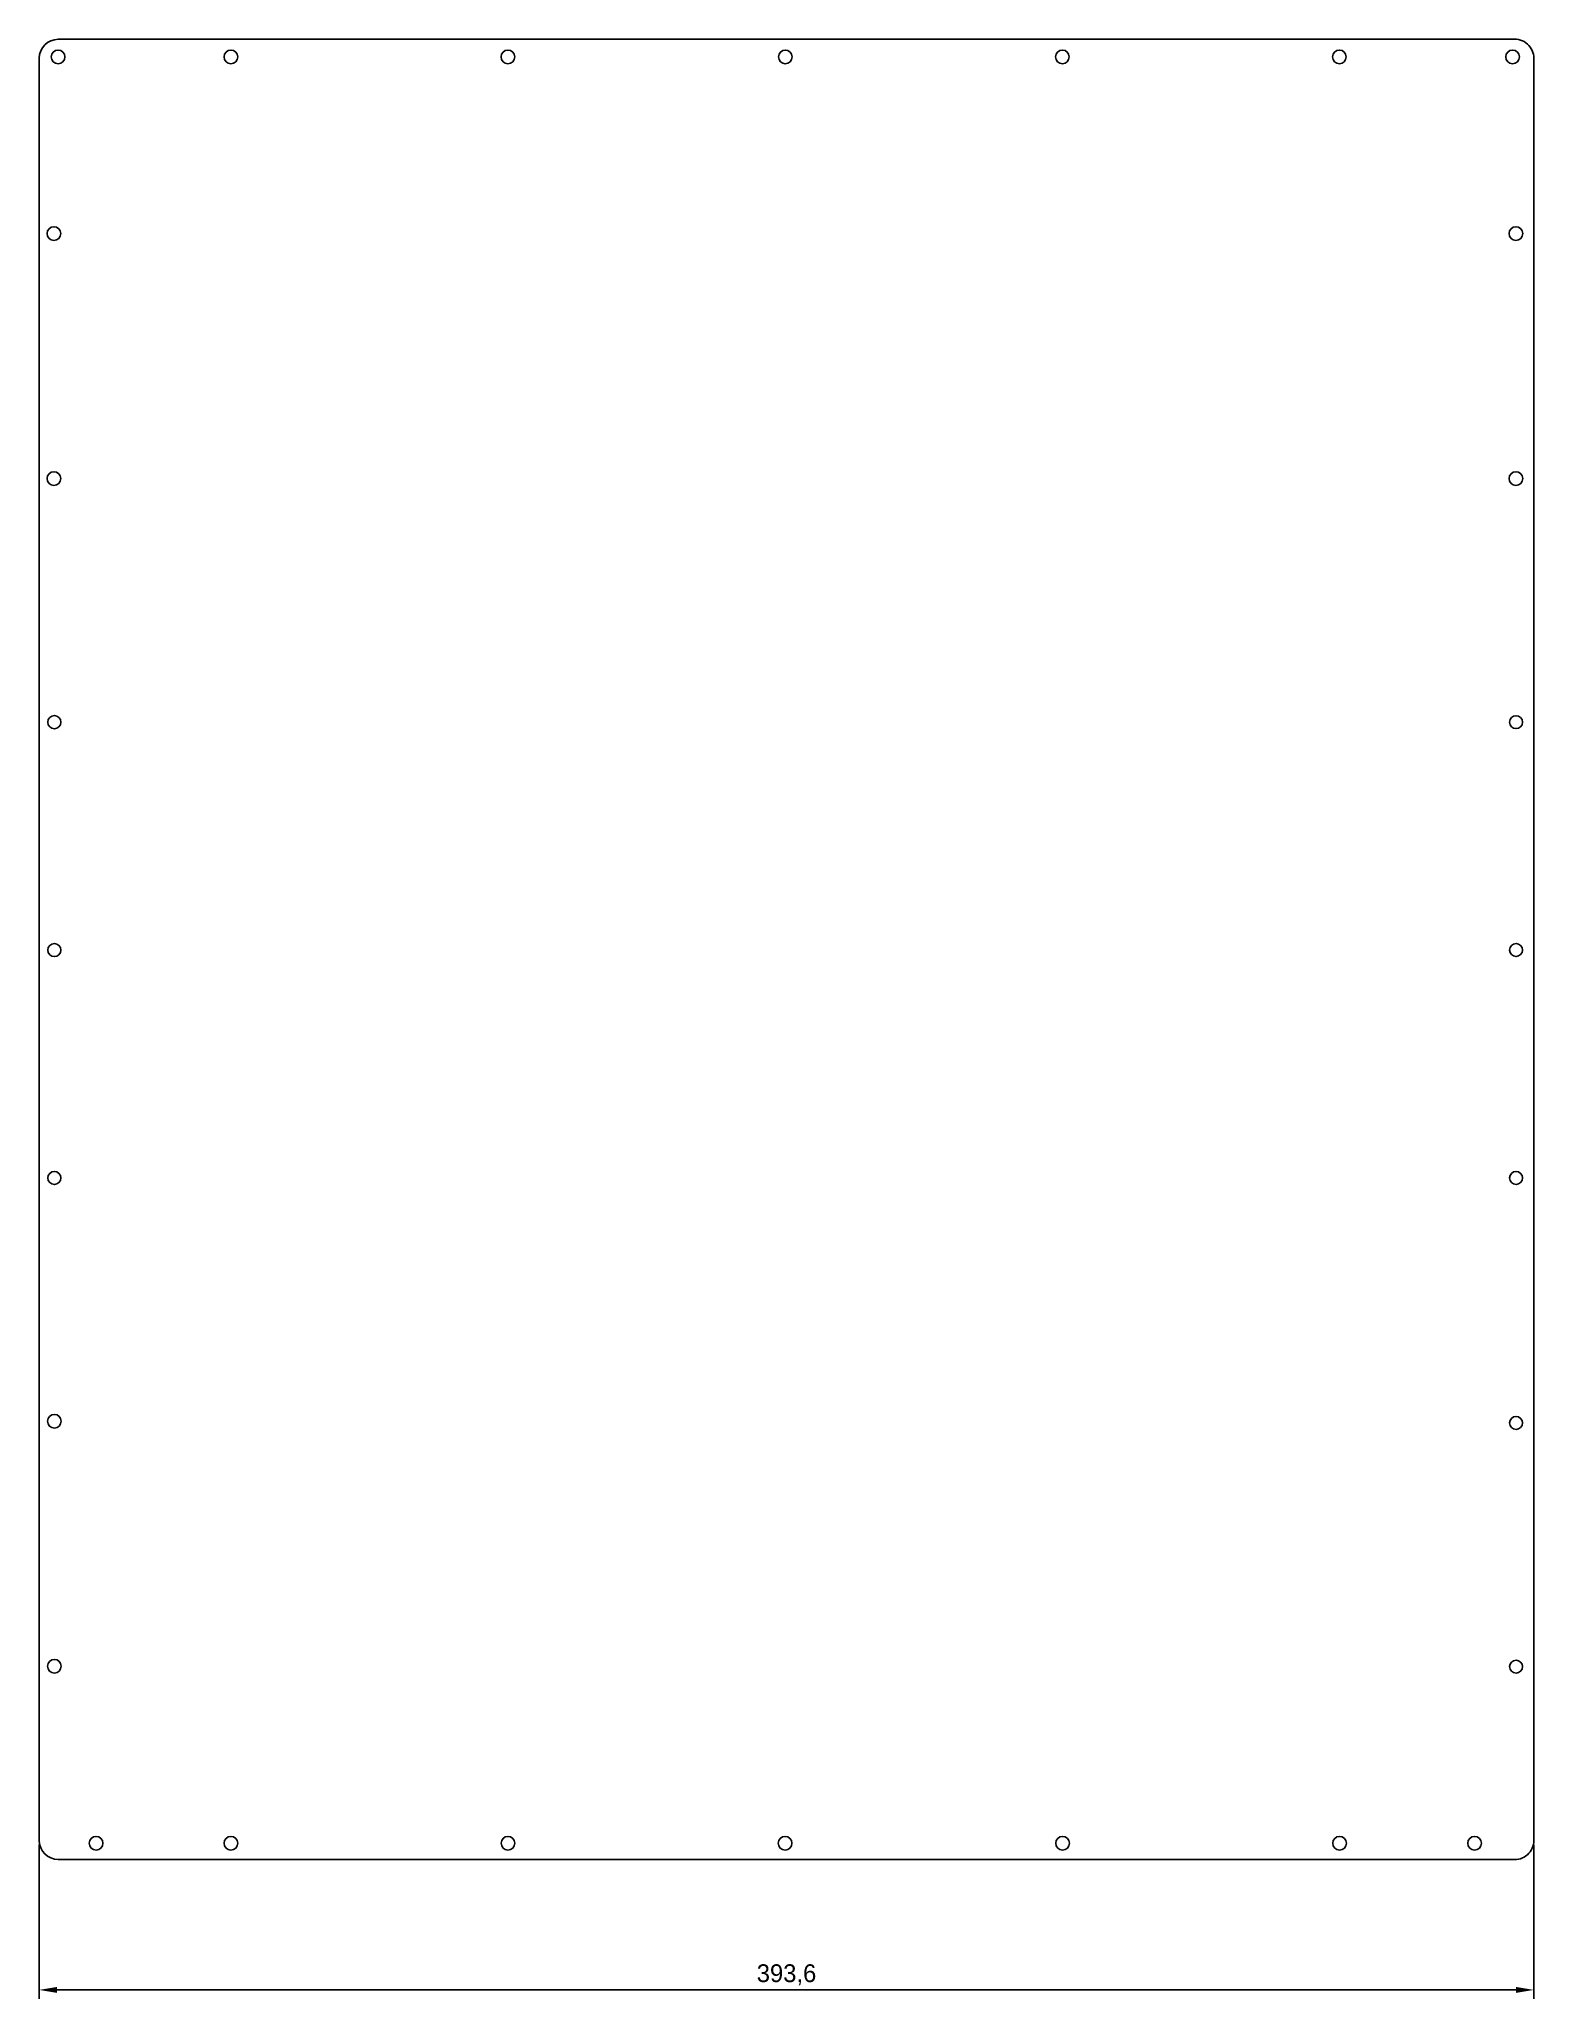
# Model space of a CAD drawing. Header units: millimetres. Extents: x 1217 to 1611, y 93 to 609.
import ezdxf

# ---------------------------------------------------------------- set-up
doc = ezdxf.new("R2010")
doc.units = ezdxf.units.MM
doc.layers.add('Dimensions', color=7, linetype='Continuous')
doc.layers.add('Sketch 08', color=7, linetype='Continuous')
doc.dimstyles.new('ISO-25', dxfattribs={"dimtxt": 2.5, "dimasz": 2.5, "dimexe": 1.25, "dimexo": 0.625, "dimtad": 1, "dimtxsty": 'Standard', "dimcen": 2.5, "dimadec": 0, "dimazin": 0, "dimtfac": 1, "dimtmove": 0, "dimatfit": 3, "dimfxl": 1, "dimarcsym": 0})

# ---------------------------------------------------------------- blocks, each defined once
blk = doc.blocks.new('*D1')
at = {"layer": 'Defpoints', "color": 0}
for p in [(1217.01, 135.14), (1610.61, 135.14), (1217.01, 95.78)]:
    blk.add_point(p, dxfattribs=at)
at = {"layer": 'Dimensions', "color": 140, "lineweight": -2}
for p, q in [((1217.01, 133.97), (1217.01, 93.44)), ((1610.61, 133.97), (1610.61, 93.44)), ((1605.92, 95.78), (1221.69, 95.78))]:
    blk.add_line(p, q, dxfattribs=at)
at = {"layer": 'Dimensions', "color": 140}
for points in [[(1221.69, 96.56), (1221.69, 95), (1217.01, 95.78)], [(1605.92, 95), (1605.92, 96.56), (1610.61, 95.78)]]:
    blk.add_solid(points, dxfattribs=at)
at = {"layer": 'Dimensions', "color": 140, "insert": (1413.81, 99.74), "char_height": 4.686, "attachment_point": 5}
blk.add_mtext('393,6', dxfattribs=at)

msp = doc.modelspace()

# ---------------------------------------------------------------- linework, layer by layer
at = {"layer": 'Sketch 08'}
for p, q in [((1222.0083, 609.34, 293), (1605.0083, 609.34, 293)), ((1217.0083, 135.14, 293), (1217.0083, 604.34, 293)), ((1610.6083, 604.34, 293), (1610.6083, 135.14, 293)), ((1605.0083, 130.14, 293), (1222.0083, 130.14, 293))]:
    msp.add_line(p, q, dxfattribs=at)
for centre, radius in [((1221.9999, 604.7, 293), 1.8), ((1267.5, 604.7, 293), 1.8), ((1340.45, 604.7, 293), 1.8), ((1413.5, 604.7, 293), 1.8), ((1486.45, 604.7, 293), 1.8), ((1559.4, 604.7, 293), 1.8), ((1605, 604.7, 293), 1.8), ((1220.9, 558.2, 293), 1.8), ((1605.9, 558.2, 293), 1.8), ((1220.9, 493.7, 293), 1.8), ((1605.9, 493.7, 293), 1.8), ((1221, 429.5516, 293), 1.7205), ((1605.9386, 429.5601, 293), 1.7), ((1221, 369.5516, 293), 1.7205), ((1605.9386, 369.5601, 293), 1.7), ((1221, 309.5516, 293), 1.7205), ((1605.9386, 309.5601, 293), 1.7), ((1221, 245.5, 293), 1.8), ((1605.9386, 245.0601, 293), 1.7), ((1221, 181, 293), 1.8), ((1605.9386, 180.8875, 293), 1.7), ((1232.01, 134.4, 293), 1.8), ((1267.5097, 134.3993, 293), 1.8), ((1340.4597, 134.3993, 293), 1.8), ((1413.4562, 134.3993, 293), 1.8), ((1486.4967, 134.3993, 293), 1.8), ((1559.4467, 134.3993, 293), 1.8), ((1595.0163, 134.3993, 293), 1.8)]:
    msp.add_circle(centre, radius, dxfattribs=at)
for centre, start, end in [((1222.0083, 604.34, 293), 90, 180), ((1605.6084, 604.3761, 293), 359.58579, 96.893611), ((1222.0083, 135.14, 293), 180, 270), ((1605.6084, 135.1039, 293), 263.106389, 0.41421)]:
    msp.add_arc(centre, 5, start, end, dxfattribs=at)

# ---------------------------------------------------------------- dimensions: what is measured, and where the dimension line sits
at = {"layer": 'Dimensions'}
dim = msp.add_linear_dim(base=(1217.0083, 95.78, 293), p1=(1610.6083, 135.14, 293), p2=(1217.0083, 135.14, 293), angle=180, dimstyle='ISO-25', override={"dimscale": 1.874286, "dimdec": 3, "dimzin": 8, "dimlunit": 2, "dimclrd": 140, "dimclre": 140, "dimclrt": 140}, dxfattribs=at)
dim.commit()
dim.dimension.update_dxf_attribs({"geometry": '*D1', "text_midpoint": (1413.8083, 95.78, 293), "dimtype": 161})

doc.saveas('drawing.dxf')
